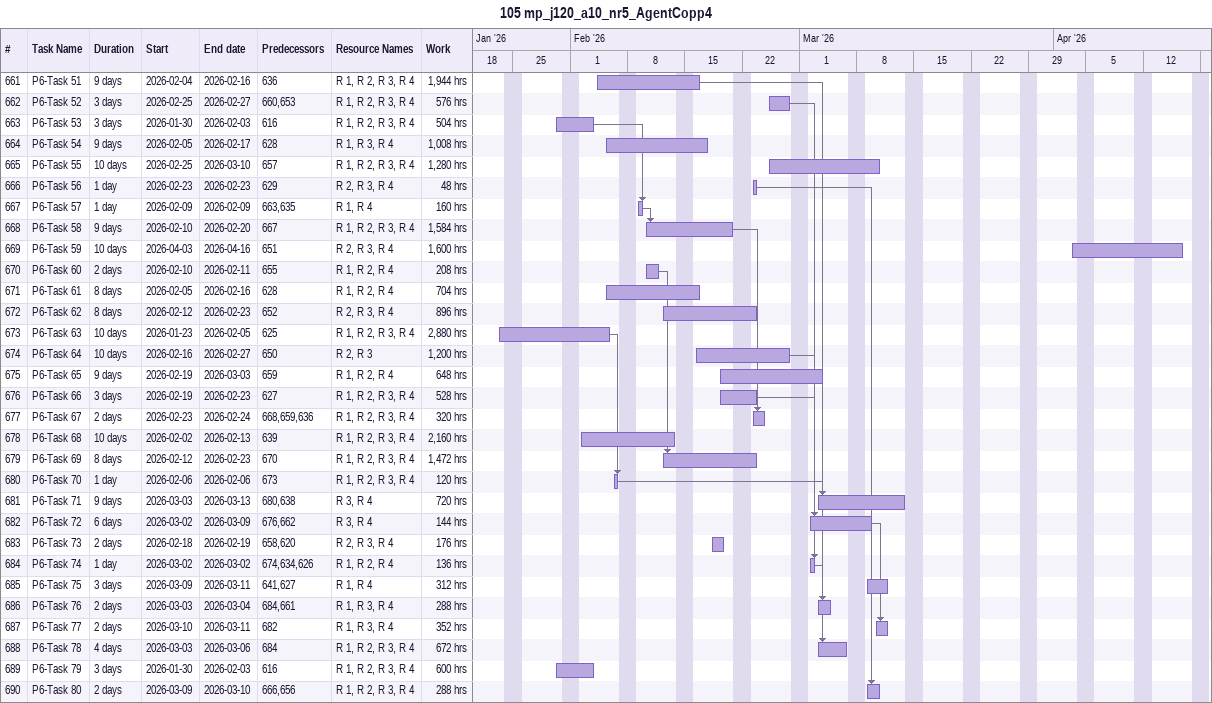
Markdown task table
105 mp_j120_a10_nr5_AgentCopp4

| ID | Task | Duration | Start | Finish | Predecessors | Resources | Work (h) |
|---|---|---|---|---|---|---|---|
| 661 | P6-Task 51 | 9d | 2026-02-04 | 2026-02-16 | 636 | R 1, R 2, R 3, R 4 | 1944 |
| 662 | P6-Task 52 | 3d | 2026-02-25 | 2026-02-27 | 660, 653 | R 1, R 2, R 3, R 4 | 576 |
| 663 | P6-Task 53 | 3d | 2026-01-30 | 2026-02-03 | 616 | R 1, R 2, R 3, R 4 | 504 |
| 664 | P6-Task 54 | 9d | 2026-02-05 | 2026-02-17 | 628 | R 1, R 3, R 4 | 1008 |
| 665 | P6-Task 55 | 10d | 2026-02-25 | 2026-03-10 | 657 | R 1, R 2, R 3, R 4 | 1280 |
| 666 | P6-Task 56 | 1d | 2026-02-23 | 2026-02-23 | 629 | R 2, R 3, R 4 | 48 |
| 667 | P6-Task 57 | 1d | 2026-02-09 | 2026-02-09 | 663, 635 | R 1, R 4 | 160 |
| 668 | P6-Task 58 | 9d | 2026-02-10 | 2026-02-20 | 667 | R 1, R 2, R 3, R 4 | 1584 |
| 669 | P6-Task 59 | 10d | 2026-04-03 | 2026-04-16 | 651 | R 2, R 3, R 4 | 1600 |
| 670 | P6-Task 60 | 2d | 2026-02-10 | 2026-02-11 | 655 | R 1, R 2, R 4 | 208 |
| 671 | P6-Task 61 | 8d | 2026-02-05 | 2026-02-16 | 628 | R 1, R 2, R 4 | 704 |
| 672 | P6-Task 62 | 8d | 2026-02-12 | 2026-02-23 | 652 | R 2, R 3, R 4 | 896 |
| 673 | P6-Task 63 | 10d | 2026-01-23 | 2026-02-05 | 625 | R 1, R 2, R 3, R 4 | 2880 |
| 674 | P6-Task 64 | 10d | 2026-02-16 | 2026-02-27 | 650 | R 2, R 3 | 1200 |
| 675 | P6-Task 65 | 9d | 2026-02-19 | 2026-03-03 | 659 | R 1, R 2, R 4 | 648 |
| 676 | P6-Task 66 | 3d | 2026-02-19 | 2026-02-23 | 627 | R 1, R 2, R 3, R 4 | 528 |
| 677 | P6-Task 67 | 2d | 2026-02-23 | 2026-02-24 | 668, 659, 636 | R 1, R 2, R 3, R 4 | 320 |
| 678 | P6-Task 68 | 10d | 2026-02-02 | 2026-02-13 | 639 | R 1, R 2, R 3, R 4 | 2160 |
| 679 | P6-Task 69 | 8d | 2026-02-12 | 2026-02-23 | 670 | R 1, R 2, R 3, R 4 | 1472 |
| 680 | P6-Task 70 | 1d | 2026-02-06 | 2026-02-06 | 673 | R 1, R 2, R 3, R 4 | 120 |
| 681 | P6-Task 71 | 9d | 2026-03-03 | 2026-03-13 | 680, 638 | R 3, R 4 | 720 |
| 682 | P6-Task 72 | 6d | 2026-03-02 | 2026-03-09 | 676, 662 | R 3, R 4 | 144 |
| 683 | P6-Task 73 | 2d | 2026-02-18 | 2026-02-19 | 658, 620 | R 2, R 3, R 4 | 176 |
| 684 | P6-Task 74 | 1d | 2026-03-02 | 2026-03-02 | 674, 634, 626 | R 1, R 2, R 4 | 136 |
| 685 | P6-Task 75 | 3d | 2026-03-09 | 2026-03-11 | 641, 627 | R 1, R 4 | 312 |
| 686 | P6-Task 76 | 2d | 2026-03-03 | 2026-03-04 | 684, 661 | R 1, R 3, R 4 | 288 |
| 687 | P6-Task 77 | 2d | 2026-03-10 | 2026-03-11 | 682 | R 1, R 3, R 4 | 352 |
| 688 | P6-Task 78 | 4d | 2026-03-03 | 2026-03-06 | 684 | R 1, R 2, R 3, R 4 | 672 |
| 689 | P6-Task 79 | 3d | 2026-01-30 | 2026-02-03 | 616 | R 1, R 2, R 3, R 4 | 600 |
| 690 | P6-Task 80 | 2d | 2026-03-09 | 2026-03-10 | 666, 656 | R 1, R 2, R 3, R 4 | 288 |
